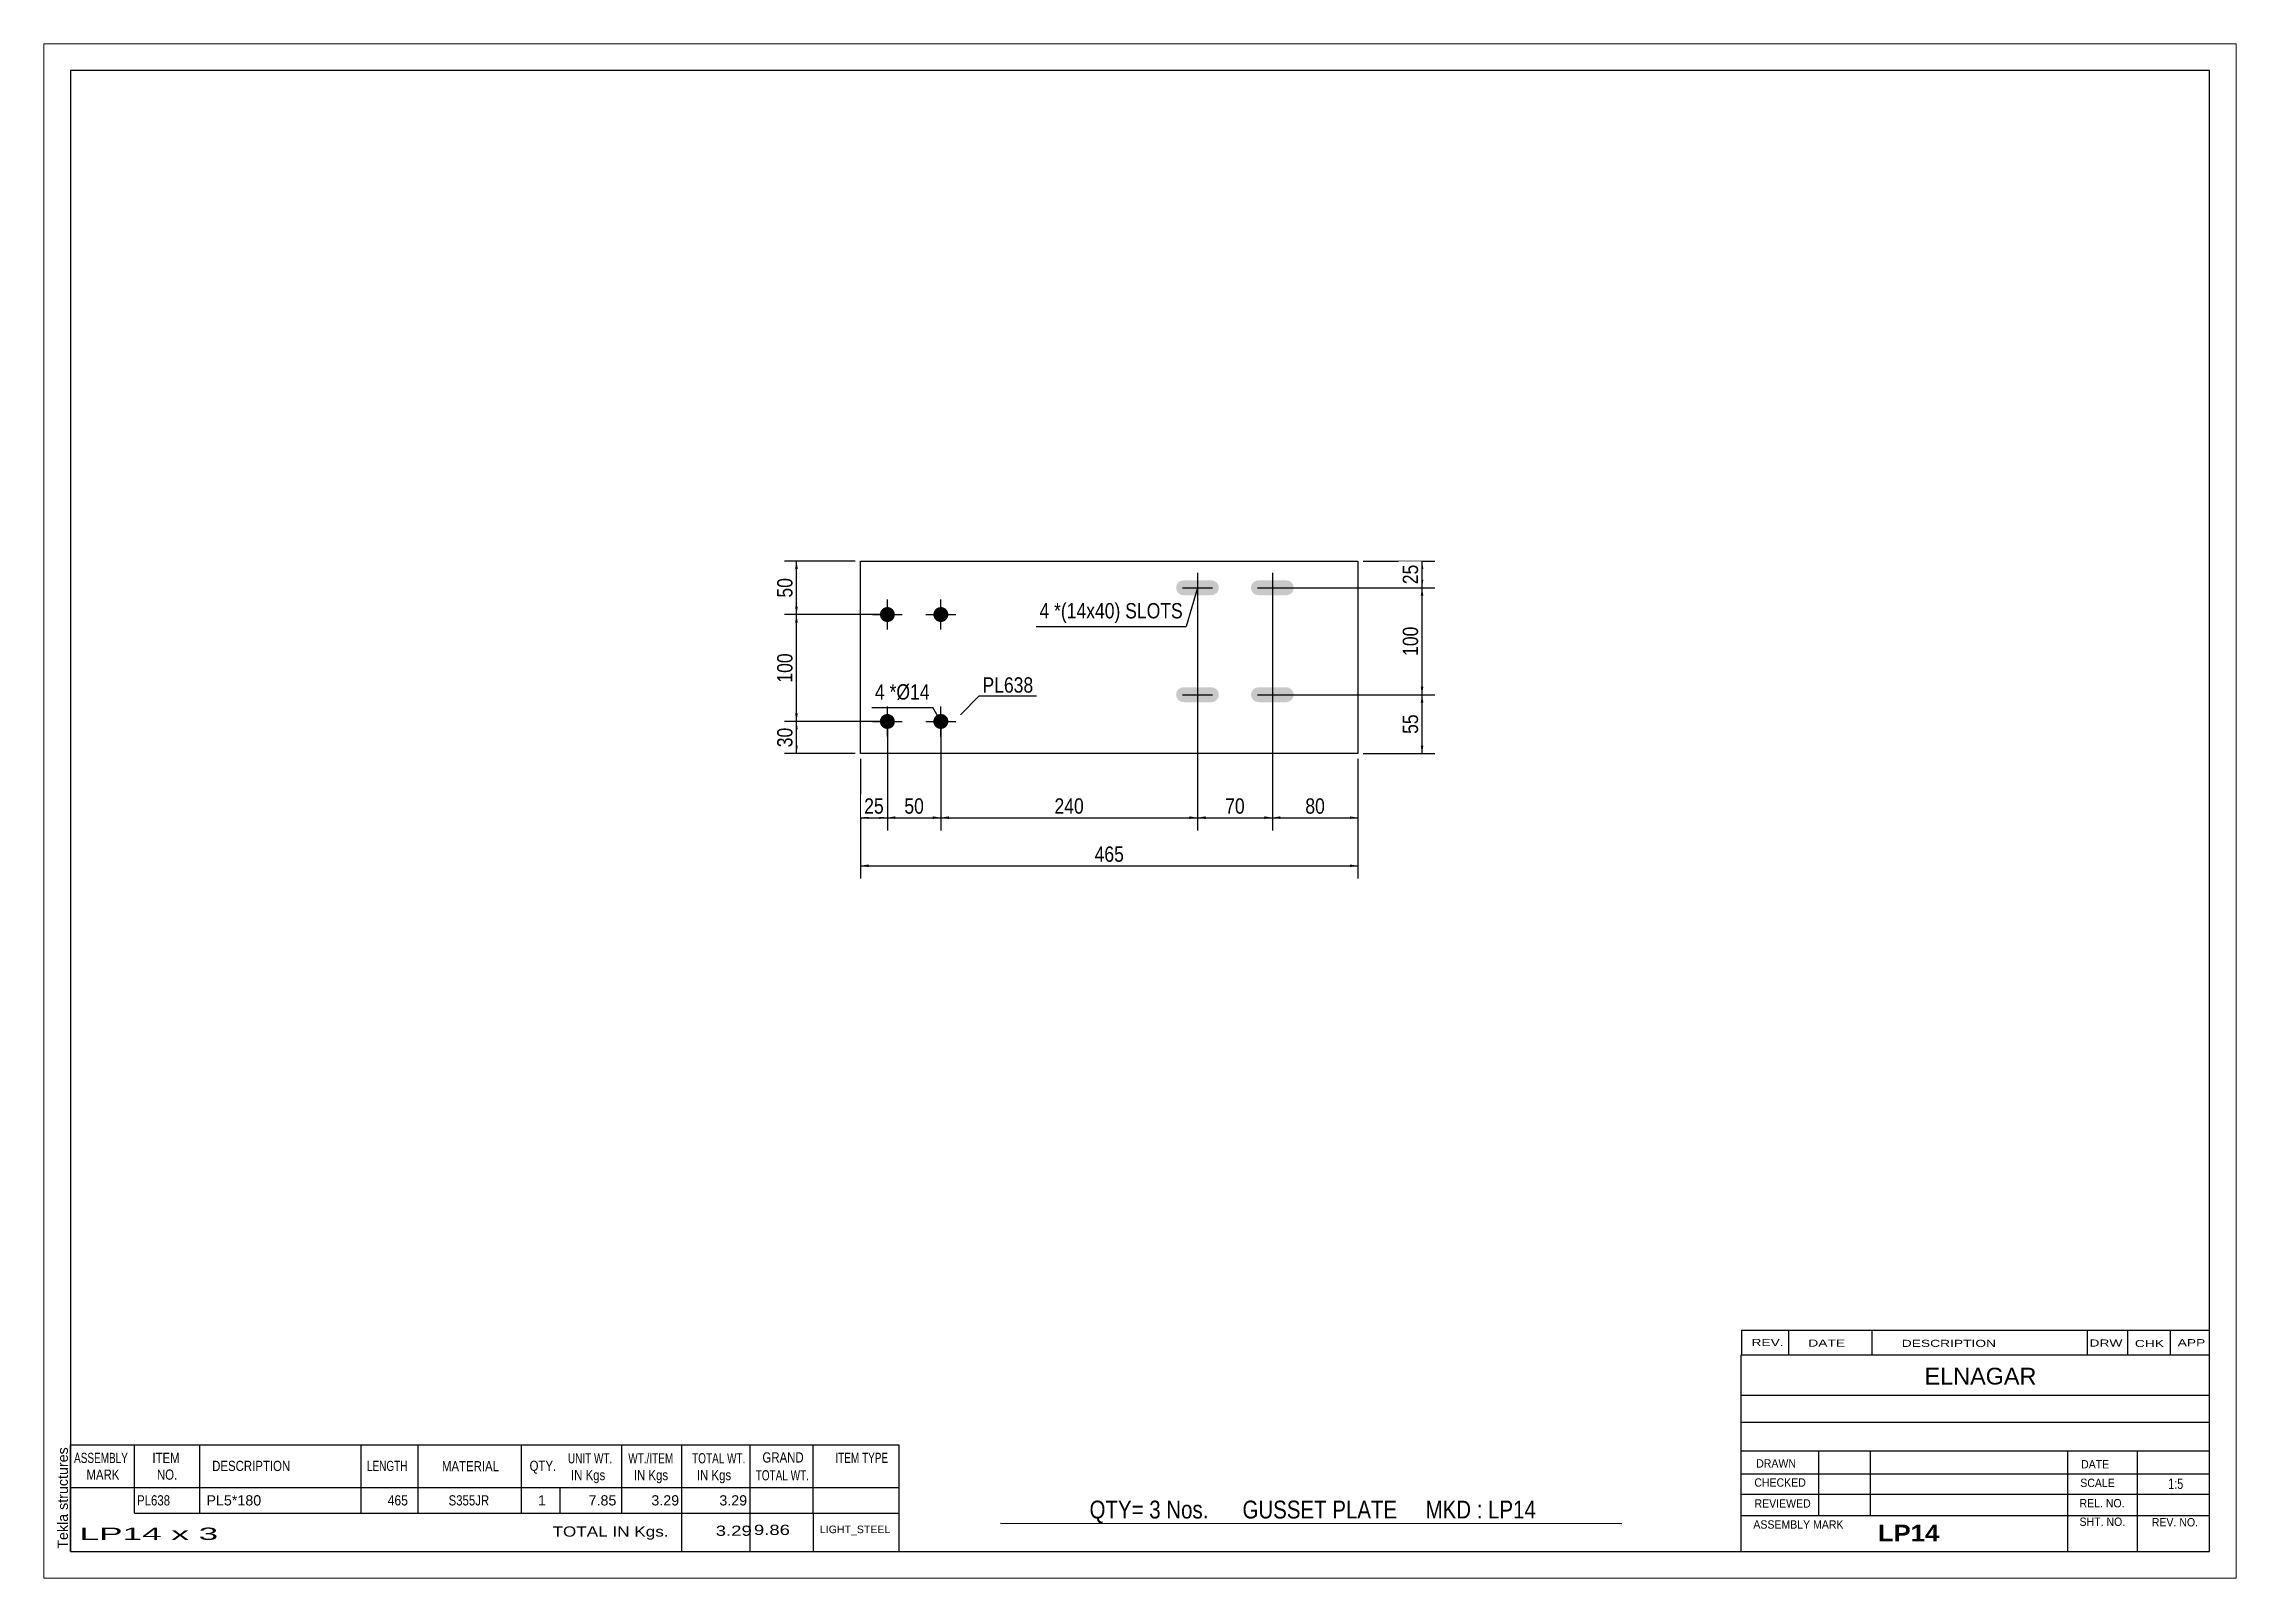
# Paper-space layout 'Layout1' of a CAD drawing. Header units: millimetres. Extents: x 0 to 410, y 0 to 287.
# The model-space entities are those that its viewports show. They can reach past a viewport. Long polylines and large blocks are cut down to what shows.
import ezdxf

# ---------------------------------------------------------------- set-up
doc = ezdxf.new("R2010")
doc.units = ezdxf.units.MM
doc.layers.add('Viewport layer', color=7, linetype='Continuous', plot=False)
doc.styles.add('Arial', font='ARIAL.TTF', dxfattribs={"height": 0.2})
doc.styles.add('Arial Bold', font='ARIALBD.TTF', dxfattribs={"height": 0.2})
doc.styles.add('Arial Narrow', font='ARIALN.TTF', dxfattribs={"height": 0.2})

# ---------------------------------------------------------------- blocks, each defined once
blk = doc.blocks.new('Unknown-629277893-1438')
at = {"color": 5, "linetype": 'Continuous'}
for p, q in [((252.25, 109.75), (-147.75, 109.75)), ((-147.75, 109.75), (-147.75, -167.25)), ((252.25, -167.25), (252.25, 109.75)), ((-147.75, -167.25), (252.25, -167.25))]:
    blk.add_line(p, q, dxfattribs=at)
at = {"color": 174, "linetype": 'Continuous', "style": 'Arial'}
blk.add_text('Tekla structures', height=1.9102, rotation=90, dxfattribs=at).set_placement((-148.25, -166.75))
blk = doc.blocks.new('Part-629277893-1217 - 1214')
at = {"color": 2, "linetype": 'Continuous'}
for p, q in [((0, -18), (0, 18)), ((0, 18), (93, 18)), ((93, 18), (93, -18)), ((93, -18), (0, -18))]:
    blk.add_line(p, q, dxfattribs=at)
blk = doc.blocks.new('Bolt-629277893-1218 - 1214')
at = {"linetype": 'Continuous'}
for points in [[(59.41, 12.01), (59.87, 11.71), (60.4, 11.6), (65.6, 11.6), (66.14, 11.71), (66.59, 12.01), (66.9, 12.46), (67, 13), (66.9, 13.54), (66.59, 13.99), (66.14, 14.29), (65.6, 14.4), (60.4, 14.4), (59.87, 14.29), (59.41, 13.99), (59.11, 13.54), (59, 13), (59.11, 12.46)], [(73.41, 12.01), (73.87, 11.71), (74.4, 11.6), (79.6, 11.6), (80.14, 11.71), (80.59, 12.01), (80.9, 12.46), (81, 13), (80.9, 13.54), (80.59, 13.99), (80.14, 14.29), (79.6, 14.4), (74.4, 14.4), (73.87, 14.29), (73.41, 13.99), (73.11, 13.54), (73, 13), (73.11, 12.46)], [(59.41, -7.99), (59.87, -8.29), (60.4, -8.4), (65.6, -8.4), (66.14, -8.29), (66.59, -7.99), (66.9, -7.54), (67, -7), (66.9, -6.46), (66.59, -6.01), (66.14, -5.71), (65.6, -5.6), (60.4, -5.6), (59.87, -5.71), (59.41, -6.01), (59.11, -6.46), (59, -7), (59.11, -7.54)], [(73.41, -7.99), (73.87, -8.29), (74.4, -8.4), (79.6, -8.4), (80.14, -8.29), (80.59, -7.99), (80.9, -7.54), (81, -7), (80.9, -6.46), (80.59, -6.01), (80.14, -5.71), (79.6, -5.6), (74.4, -5.6), (73.87, -5.71), (73.41, -6.01), (73.11, -6.46), (73, -7), (73.11, -7.54)]]:
    blk.add_hatch(color=3, dxfattribs=at).paths.add_polyline_path(points)
at = {"color": 3, "linetype": 'Continuous'}
for p, q in [((60.2, 13), (65.8, 13)), ((63, 15.8), (63, 10.2)), ((74.2, 13), (79.8, 13)), ((77, 15.8), (77, 10.2)), ((60.2, -7), (65.8, -7)), ((63, -4.2), (63, -9.8)), ((74.2, -7), (79.8, -7)), ((77, -4.2), (77, -9.8))]:
    blk.add_line(p, q, dxfattribs=at)
blk = doc.blocks.new('Bolt-629277893-1219 - 1214')
at = {"linetype": 'Continuous'}
for points in [[(5.18, 9.39), (5.47, 9.32), (5.73, 9.19), (5.96, 9.02), (6.16, 8.79), (6.3, 8.54), (6.38, 8.26), (6.4, 7.97), (6.37, 7.68), (6.27, 7.4), (6.12, 7.15), (5.92, 6.94), (5.68, 6.77), (5.41, 6.66), (5.12, 6.6), (4.83, 6.61), (4.54, 6.68), (4.28, 6.8), (4.04, 6.98), (3.85, 7.2), (3.71, 7.46), (3.63, 7.74), (3.6, 8.03), (3.64, 8.32), (3.74, 8.6), (3.89, 8.85), (4.09, 9.06), (4.33, 9.23), (4.6, 9.34), (4.89, 9.39)], [(15.18, 9.39), (15.47, 9.32), (15.73, 9.19), (15.96, 9.02), (16.16, 8.79), (16.3, 8.54), (16.38, 8.26), (16.4, 7.97), (16.37, 7.68), (16.27, 7.4), (16.12, 7.15), (15.92, 6.94), (15.68, 6.77), (15.41, 6.66), (15.12, 6.6), (14.83, 6.61), (14.54, 6.68), (14.28, 6.8), (14.04, 6.98), (13.85, 7.2), (13.71, 7.46), (13.63, 7.74), (13.6, 8.03), (13.64, 8.32), (13.74, 8.6), (13.89, 8.85), (14.09, 9.06), (14.33, 9.23), (14.6, 9.34), (14.89, 9.39)], [(5.18, -10.61), (5.47, -10.68), (5.73, -10.81), (5.96, -10.98), (6.16, -11.21), (6.3, -11.46), (6.38, -11.74), (6.4, -12.03), (6.37, -12.32), (6.27, -12.6), (6.12, -12.85), (5.92, -13.06), (5.68, -13.23), (5.41, -13.34), (5.12, -13.4), (4.83, -13.39), (4.54, -13.32), (4.28, -13.2), (4.04, -13.02), (3.85, -12.8), (3.71, -12.54), (3.63, -12.26), (3.6, -11.97), (3.64, -11.68), (3.74, -11.4), (3.89, -11.15), (4.09, -10.94), (4.33, -10.77), (4.6, -10.66), (4.89, -10.61)], [(15.18, -10.61), (15.47, -10.68), (15.73, -10.81), (15.96, -10.98), (16.16, -11.21), (16.3, -11.46), (16.38, -11.74), (16.4, -12.03), (16.37, -12.32), (16.27, -12.6), (16.12, -12.85), (15.92, -13.06), (15.68, -13.23), (15.41, -13.34), (15.12, -13.4), (14.83, -13.39), (14.54, -13.32), (14.28, -13.2), (14.04, -13.02), (13.85, -12.8), (13.71, -12.54), (13.63, -12.26), (13.6, -11.97), (13.64, -11.68), (13.74, -11.4), (13.89, -11.15), (14.09, -10.94), (14.33, -10.77), (14.6, -10.66), (14.89, -10.61)]]:
    blk.add_hatch(color=3, dxfattribs=at).paths.add_polyline_path(points)
at = {"color": 3, "linetype": 'Continuous'}
for p, q in [((5, 5.2), (5, 10.8)), ((15, 5.2), (15, 10.8)), ((2.2, 8), (7.8, 8)), ((12.2, 8), (17.8, 8)), ((2.2, -12), (7.8, -12)), ((5, -14.8), (5, -9.2)), ((12.2, -12), (17.8, -12)), ((15, -14.8), (15, -9.2))]:
    blk.add_line(p, q, dxfattribs=at)
blk = doc.blocks.new('StraightDimension-629277893-1458 - 1214')
at = {"linetype": 'Continuous'}
for points in [[(64.5, -30.25), (63, -30), (64.5, -29.75)], [(75.5, -29.75), (77, -30), (75.5, -30.25)]]:
    blk.add_hatch(color=7, dxfattribs=at).paths.add_polyline_path(points)
at = {"color": 7, "linetype": 'Continuous'}
for p, q in [((63, 12), (63, -32.4)), ((77, 12), (77, -32.4)), ((63, -30), (77, -30))]:
    blk.add_line(p, q, dxfattribs=at)
at = {"color": 0}
blk.add_wipeout([(72.43, -29.85), (72.43, -25.65), (67.58, -25.65), (67.58, -29.85)], dxfattribs=at)
at = {"color": 3, "style": 'Arial Narrow'}
blk.add_text('70', height=2.863, dxfattribs=at).set_placement((68.18, -29.25))
blk = doc.blocks.new('StraightDimension-629277893-1243 - 1214')
at = {"linetype": 'Continuous'}
for points in [[(1.5, -39.25), (0, -39), (1.5, -38.75)], [(91.5, -38.75), (93, -39), (91.5, -39.25)]]:
    blk.add_hatch(color=7, dxfattribs=at).paths.add_polyline_path(points)
at = {"color": 7, "linetype": 'Continuous'}
for p, q in [((0, -19), (0, -41.4)), ((93, -19), (93, -41.4)), ((0, -39), (93, -39))]:
    blk.add_line(p, q, dxfattribs=at)
at = {"color": 0}
blk.add_wipeout([(49.84, -38.85), (49.84, -34.65), (43.16, -34.65), (43.16, -38.85)], dxfattribs=at)
at = {"color": 3, "style": 'Arial Narrow'}
blk.add_text('465', height=2.863, dxfattribs=at).set_placement((43.76, -38.25))
blk = doc.blocks.new('StraightDimension-629277893-1257 - 1214')
at = {"linetype": 'Continuous'}
for points in [[(-12.25, 16.5), (-12, 18), (-11.75, 16.5)], [(-11.75, 9.5), (-12, 8), (-12.25, 9.5)]]:
    blk.add_hatch(color=7, dxfattribs=at).paths.add_polyline_path(points)
at = {"color": 7, "linetype": 'Continuous'}
for p, q in [((-1, 18), (-14.25, 18)), ((-12, 8), (-12, 18)), ((4, 8), (-14.25, 8))]:
    blk.add_line(p, q, dxfattribs=at)
at = {"color": 0}
blk.add_wipeout([(-12.15, 15.43), (-16.35, 15.43), (-16.35, 10.57), (-12.15, 10.57)], dxfattribs=at)
at = {"color": 3, "style": 'Arial Narrow'}
blk.add_text('50', height=2.863, rotation=90.0002, dxfattribs=at).set_placement((-12.75, 11.17))
blk = doc.blocks.new('StraightDimension-629277893-1457 - 1214')
at = {"linetype": 'Continuous'}
for points in [[(78.5, -30.25), (77, -30), (78.5, -29.75)], [(91.5, -29.75), (93, -30), (91.5, -30.25)]]:
    blk.add_hatch(color=7, dxfattribs=at).paths.add_polyline_path(points)
at = {"color": 7, "linetype": 'Continuous'}
for p, q in [((77, 12), (77, -32.4)), ((93, -19), (93, -32.4)), ((77, -30), (93, -30))]:
    blk.add_line(p, q, dxfattribs=at)
at = {"color": 0}
blk.add_wipeout([(87.43, -29.85), (87.43, -25.65), (82.57, -25.65), (82.57, -29.85)], dxfattribs=at)
at = {"color": 3, "style": 'Arial Narrow'}
blk.add_text('80', height=2.863, dxfattribs=at).set_placement((83.17, -29.25))
blk = doc.blocks.new('StraightDimension-629277893-1258 - 1214')
at = {"linetype": 'Continuous'}
for points in [[(-12.25, 6.5), (-12, 8), (-11.75, 6.5)], [(-11.75, -10.5), (-12, -12), (-12.25, -10.5)]]:
    blk.add_hatch(color=7, dxfattribs=at).paths.add_polyline_path(points)
at = {"color": 7, "linetype": 'Continuous'}
for p, q in [((4, 8), (-14.25, 8)), ((-12, -12), (-12, 8)), ((4, -12), (-14.25, -12))]:
    blk.add_line(p, q, dxfattribs=at)
at = {"color": 0}
blk.add_wipeout([(-12.15, 1.34), (-16.35, 1.34), (-16.35, -5.34), (-12.15, -5.34)], dxfattribs=at)
at = {"color": 3, "style": 'Arial Narrow'}
blk.add_text('100', height=2.863, rotation=90.0002, dxfattribs=at).set_placement((-12.75, -4.74))
blk = doc.blocks.new('StraightDimension-629277893-1259 - 1214')
at = {"linetype": 'Continuous'}
for points in [[(-12.25, -13.5), (-12, -12), (-11.75, -13.5)], [(-11.75, -16.5), (-12, -18), (-12.25, -16.5)]]:
    blk.add_hatch(color=7, dxfattribs=at).paths.add_polyline_path(points)
at = {"color": 7, "linetype": 'Continuous'}
for p, q in [((4, -12), (-14.25, -12)), ((-12, -18), (-12, -12)), ((-1, -18), (-14.25, -18))]:
    blk.add_line(p, q, dxfattribs=at)
at = {"color": 0}
blk.add_wipeout([(-12.15, -12.57), (-16.35, -12.57), (-16.35, -17.43), (-12.15, -17.43)], dxfattribs=at)
at = {"color": 3, "style": 'Arial Narrow'}
blk.add_text('30', height=2.863, rotation=90.0002, dxfattribs=at).set_placement((-12.75, -16.83))
blk = doc.blocks.new('StraightDimension-629277893-1459 - 1214')
at = {"linetype": 'Continuous'}
for points in [[(16.5, -30.25), (15, -30), (16.5, -29.75)], [(61.5, -29.75), (63, -30), (61.5, -30.25)]]:
    blk.add_hatch(color=7, dxfattribs=at).paths.add_polyline_path(points)
at = {"color": 7, "linetype": 'Continuous'}
for p, q in [((63, 12), (63, -32.4)), ((15, -13), (15, -32.4)), ((15, -30), (63, -30))]:
    blk.add_line(p, q, dxfattribs=at)
at = {"color": 0}
blk.add_wipeout([(42.35, -29.85), (42.35, -25.65), (35.66, -25.65), (35.66, -29.85)], dxfattribs=at)
at = {"color": 3, "style": 'Arial Narrow'}
blk.add_text('240', height=2.863, dxfattribs=at).set_placement((36.26, -29.25))
blk = doc.blocks.new('StraightDimension-629277893-1460 - 1214')
at = {"linetype": 'Continuous'}
for points in [[(6.5, -30.25), (5, -30), (6.5, -29.75)], [(13.5, -29.75), (15, -30), (13.5, -30.25)]]:
    blk.add_hatch(color=7, dxfattribs=at).paths.add_polyline_path(points)
at = {"color": 7, "linetype": 'Continuous'}
for p, q in [((5, -13), (5, -32.4)), ((15, -13), (15, -32.4)), ((5, -30), (15, -30))]:
    blk.add_line(p, q, dxfattribs=at)
at = {"color": 0}
blk.add_wipeout([(12.43, -29.85), (12.43, -25.65), (7.58, -25.65), (7.58, -29.85)], dxfattribs=at)
at = {"color": 3, "style": 'Arial Narrow'}
blk.add_text('50', height=2.863, dxfattribs=at).set_placement((8.18, -29.25))
blk = doc.blocks.new('StraightDimension-629277893-1461 - 1214')
at = {"linetype": 'Continuous'}
for points in [[(1.5, -30.25), (0, -30), (1.5, -29.75)], [(3.5, -29.75), (5, -30), (3.5, -30.25)]]:
    blk.add_hatch(color=7, dxfattribs=at).paths.add_polyline_path(points)
at = {"color": 7, "linetype": 'Continuous'}
for p, q in [((5, -13), (5, -32.4)), ((0, -19), (0, -32.4)), ((0, -30), (5, -30))]:
    blk.add_line(p, q, dxfattribs=at)
at = {"color": 0}
blk.add_wipeout([(4.93, -29.85), (4.93, -25.65), (0.07, -25.65), (0.07, -29.85)], dxfattribs=at)
at = {"color": 3, "style": 'Arial Narrow'}
blk.add_text('25', height=2.863, dxfattribs=at).set_placement((0.67, -29.25))
blk = doc.blocks.new('StraightDimension-629277893-1494 - 1214')
at = {"linetype": 'Continuous'}
for points in [[(104.75, 16.5), (105, 18), (105.25, 16.5)], [(105.25, 14.5), (105, 13), (104.75, 14.5)]]:
    blk.add_hatch(color=7, dxfattribs=at).paths.add_polyline_path(points)
at = {"color": 7, "linetype": 'Continuous'}
for p, q in [((94, 18), (107.4, 18)), ((105, 13), (105, 18)), ((78, 13), (107.4, 13))]:
    blk.add_line(p, q, dxfattribs=at)
at = {"color": 0}
blk.add_wipeout([(104.85, 17.93), (100.65, 17.93), (100.65, 13.07), (104.85, 13.07)], dxfattribs=at)
at = {"color": 3, "style": 'Arial Narrow'}
blk.add_text('25', height=2.863, rotation=90.0002, dxfattribs=at).set_placement((104.25, 13.67))
blk = doc.blocks.new('StraightDimension-629277893-1495 - 1214')
at = {"linetype": 'Continuous'}
for points in [[(104.75, 11.5), (105, 13), (105.25, 11.5)], [(105.25, -5.5), (105, -7), (104.75, -5.5)]]:
    blk.add_hatch(color=7, dxfattribs=at).paths.add_polyline_path(points)
at = {"color": 7, "linetype": 'Continuous'}
for p, q in [((78, 13), (107.4, 13)), ((105, -7), (105, 13)), ((78, -7), (107.4, -7))]:
    blk.add_line(p, q, dxfattribs=at)
at = {"color": 0}
blk.add_wipeout([(104.85, 6.34), (100.65, 6.34), (100.65, -0.34), (104.85, -0.34)], dxfattribs=at)
at = {"color": 3, "style": 'Arial Narrow'}
blk.add_text('100', height=2.863, rotation=90.0002, dxfattribs=at).set_placement((104.25, 0.26))
blk = doc.blocks.new('StraightDimension-629277893-1496 - 1214')
at = {"linetype": 'Continuous'}
for points in [[(104.75, -8.5), (105, -7), (105.25, -8.5)], [(105.25, -16.5), (105, -18), (104.75, -16.5)]]:
    blk.add_hatch(color=7, dxfattribs=at).paths.add_polyline_path(points)
at = {"color": 7, "linetype": 'Continuous'}
for p, q in [((78, -7), (107.4, -7)), ((105, -18), (105, -7)), ((94, -18), (107.4, -18))]:
    blk.add_line(p, q, dxfattribs=at)
at = {"color": 0}
blk.add_wipeout([(104.85, -10.07), (100.65, -10.07), (100.65, -14.93), (104.85, -14.93)], dxfattribs=at)
at = {"color": 3, "style": 'Arial Narrow'}
blk.add_text('55', height=2.863, rotation=90.0002, dxfattribs=at).set_placement((104.25, -14.33))
blk = doc.blocks.new('CBS_NAME_BLOG-629277893-1526')
at = {"color": 7, "linetype": 'Continuous'}
for p, q in [((164.66, -130.5), (252.18, -130.5)), ((164.66, -167.21), (164.66, -130.5)), ((164.66, -138.04), (252.18, -138.04)), ((164.73, -143.09), (252.25, -143.09)), ((164.66, -148.46), (252.18, -148.46)), ((179.18, -160.57), (179.18, -148.47)), ((188.87, -160.54), (188.87, -148.47)), ((225.78, -167.21), (225.78, -148.48)), ((238.83, -167.21), (238.83, -148.47)), ((164.67, -152.76), (252.25, -152.74)), ((164.66, -156.51), (252.18, -156.51)), ((164.66, -160.55), (252.18, -160.55)), ((164.66, -167.25), (252.25, -167.25))]:
    blk.add_line(p, q, dxfattribs=at)
at = {"color": 3, "linetype": 'Continuous', "style": 'Arial'}
blk.add_text('ELNAGAR', height=3.133, dxfattribs=at).set_placement((198.98, -136.03))
at = {"color": 3, "linetype": 'Continuous'}
for s, height, style, width, p in [('DRAWN', 1.566, 'Arial', 0.9, (167.49, -151.57)), ('DATE', 1.566, 'Arial', 0.9, (228.25, -151.73)), ('CHECKED', 1.566, 'Arial', 0.9, (167.14, -155.14)), ('SCALE', 1.566, 'Arial', 0.9, (228.1, -155.21)), ('1:5', 1.957, 'Arial Narrow', 0.9, (244.55, -155.57)), ('REVIEWED', 1.566, 'Arial', 0.9, (167.18, -159.06)), ('REL. NO.', 1.566, 'Arial', 0.9, (227.96, -159.01)), ('ASSEMBLY MARK', 1.5663, 'Arial', 0.9, (166.96, -162.99)), ('LP14', 3.131, 'Arial Bold', 1.1, (190.24, -165.39)), ('SHT. NO.', 1.566, 'Arial', 0.9, (227.96, -162.48)), ('REV. NO.', 1.566, 'Arial', 0.9, (241.48, -162.57))]:
    blk.add_text(s, height=height, dxfattribs=dict(at, style=style, width=width)).set_placement(p)
blk = doc.blocks.new('CBS_BOM-629277893-1524')
at = {"color": 7, "linetype": 'Continuous'}
for p, q in [((-147.78, -155.28), (-147.78, -147.28)), ((-147.78, -147.28), (7.14, -147.28)), ((-135.78, -155.28), (-135.78, -147.28)), ((-123.59, -155.28), (-123.59, -147.28)), ((-93.43, -155.28), (-93.43, -147.28)), ((-82.75, -155.28), (-82.75, -147.28)), ((-63.43, -155.28), (-63.43, -147.28)), ((-44.63, -155.28), (-44.63, -147.28)), ((-33.42, -155.28), (-33.42, -147.28)), ((-20.63, -155.28), (-20.63, -147.28)), ((-8.88, -155.28), (-8.88, -147.28)), ((7.14, -147.29), (7.14, -155.27)), ((-147.78, -155.28), (7.14, -155.28)), ((-147.78, -160.08), (-147.78, -155.28)), ((-135.78, -160.08), (-135.78, -155.28)), ((-123.59, -160.08), (-123.59, -155.28)), ((-93.43, -160.08), (-93.43, -155.28)), ((-82.75, -160.08), (-82.75, -155.28)), ((-63.43, -160.08), (-63.43, -155.28)), ((-56.17, -160.08), (-56.17, -155.28)), ((-44.63, -160.08), (-44.63, -155.28)), ((-33.42, -160.08), (-33.42, -155.28)), ((-20.63, -160.08), (-20.63, -155.28)), ((-8.86, -160.08), (-8.86, -155.28)), ((7.14, -155.29), (7.14, -160.08)), ((-147.78, -167.28), (-147.78, -160.1)), ((-135.78, -160.08), (7.14, -160.08)), ((-33.42, -167.28), (-33.42, -160.1)), ((-20.63, -167.28), (-20.63, -160.1)), ((-8.82, -167.28), (-8.82, -160.1)), ((7.14, -160.08), (7.14, -167.28)), ((-147.78, -167.28), (7.14, -167.28))]:
    blk.add_line(p, q, dxfattribs=at)
at = {"color": 3, "linetype": 'Continuous', "style": 'Arial'}
for s, height, width, p in [('ASSEMBLY', 1.91, 0.7, (-147.1, -150.71)), ('ITEM', 1.91, 0.8, (-132.45, -150.71)), ('DESCRIPTION', 1.9102, 0.8, (-121.27, -152.21)), ('LENGTH', 1.91, 0.7, (-92.32, -152.21)), ('MATERIAL', 1.91, 0.8, (-78.3, -152.26)), ('QTY.', 1.91, 0.8, (-61.91, -152.18)), ('UNIT WT.', 1.91, 0.7, (-54.74, -150.78)), ('WT./ITEM', 1.91, 0.7, (-43.45, -150.78)), ('TOTAL WT.', 1.91, 0.7, (-31.51, -150.78)), ('GRAND', 1.91, 0.8, (-18.36, -150.62)), ('ITEM TYPE', 1.91, 0.7, (-4.72, -150.7)), ('MARK', 1.91, 0.8, (-144.78, -153.84)), ('NO.', 1.91, 0.8, (-131.6, -153.84)), ('IN Kgs', 1.91, 0.8, (-54.16, -153.92)), ('IN Kgs', 1.91, 0.8, (-42.41, -153.92)), ('IN Kgs', 1.91, 0.8, (-30.62, -153.92)), ('TOTAL WT.', 1.91, 0.7, (-19.62, -153.96))]:
    blk.add_text(s, height=height, dxfattribs=dict(at, width=width)).set_placement(p)
at = {"color": 7, "linetype": 'Continuous', "style": 'Arial'}
for s, width, p in [('PL638', 0.8, (-135.32, -158.65)), ('465', 0.85, (-88.45, -158.65)), ('S355JR', 0.8, (-77.06, -158.65))]:
    blk.add_text(s, height=1.91, dxfattribs=dict(at, width=width)).set_placement(p)
for s, p in [('PL5*180', (-122.34, -158.65)), ('1', (-60.34, -158.65)), ('7.85', (-50.87, -158.65)), ('3.29', (-39.13, -158.65)), ('3.29', (-26.42, -158.65))]:
    blk.add_text(s, height=1.91, dxfattribs=at).set_placement(p)
at = {"color": 6, "linetype": 'Continuous', "style": 'Arial'}
for s, height, width, p in [('LP14 x 3', 2.292, 2.05, (-146.06, -165.09)), ('TOTAL IN Kgs.', 1.9102, 1.2, (-57.62, -164.48)), ('3.29', 1.91, 1.3, (-27.1, -164.33)), ('9.86', 1.91, 1.3, (-19.96, -164.17))]:
    blk.add_text(s, height=height, dxfattribs=dict(at, width=width)).set_placement(p)
blk.add_text('LIGHT_STEEL', height=1.4135, dxfattribs=at).set_placement((-7.61, -163.83))
blk = doc.blocks.new('CBS_CALLOFF-629277893-1525')
at = {"color": 7, "linetype": 'Continuous'}
blk.add_line((26.13, -161.98), (142.36, -162), dxfattribs=at)
at = {"color": 3, "linetype": 'Continuous', "style": 'Arial Narrow'}
blk.add_text('QTY= 3 Nos.      GUSSET PLATE     MKD : LP14', height=3.3405, dxfattribs=at).set_placement((42.81, -161.09))
blk = doc.blocks.new('CBS_REVISION-629277893-1527')
at = {"color": 7, "linetype": 'Continuous'}
for p, q in [((164.74, -125.87), (252.24, -125.87)), ((164.74, -125.87), (164.74, -130.5)), ((173.54, -125.87), (173.54, -130.5)), ((189.13, -125.87), (189.13, -130.44)), ((229.39, -125.87), (229.39, -130.5)), ((236.93, -125.87), (236.93, -130.5)), ((244.88, -125.87), (244.88, -130.5)), ((164.74, -130.5), (252.24, -130.5))]:
    blk.add_line(p, q, dxfattribs=at)
at = {"color": 7, "style": 'Arial Narrow', "width": 1.7}
for s, height, p in [('REV.', 1.326, (166.6, -128.82)), ('DATE', 1.326, (177.23, -128.94)), ('DESCRIPTION', 1.3257, (194.71, -128.99)), ('DRW', 1.326, (229.82, -128.93)), ('CHK', 1.326, (238.31, -129.02)), ('APP', 1.326, (246.31, -128.87))]:
    blk.add_text(s, height=height, dxfattribs=at).set_placement(p)
blk = doc.blocks.new('Mark-629277893-1273 - 1214')
at = {"color": 0}
blk.add_wipeout([(35.27, 7.28), (35.27, 10.28), (33.45, 10.28), (33.45, 7.28)], dxfattribs=at)
blk.add_wipeout([(35.27, 7.28), (35.27, 10.28), (33.45, 10.28), (33.45, 7.28)], dxfattribs=at)
blk.add_wipeout([(37.45, 7.28), (37.45, 10.28), (36.17, 10.28), (36.17, 7.28)], dxfattribs=at)
blk.add_wipeout([(37.45, 7.28), (37.45, 10.28), (36.17, 10.28), (36.17, 7.28)], dxfattribs=at)
at = {"color": 3, "style": 'Arial Narrow'}
blk.add_text('4', height=2.86, dxfattribs=at).set_placement((33.45, 7.28))
at = {"color": 0}
blk.add_wipeout([(60.28, 7.28), (60.28, 10.28), (37.45, 10.28), (37.45, 7.28)], dxfattribs=at)
blk.add_wipeout([(60.28, 7.28), (60.28, 10.28), (37.45, 10.28), (37.45, 7.28)], dxfattribs=at)
at = {"color": 7, "linetype": 'Continuous'}
for p in [(63, 13), (32.85, 5.78)]:
    blk.add_line(p, (60.88, 5.78), dxfattribs=at)
at = {"color": 3, "style": 'Arial Narrow'}
for s, height, p in [('*', 2.86, (36.17, 7.28)), ('(14x40) SLOTS', 2.8633, (37.45, 7.28))]:
    blk.add_text(s, height=height, dxfattribs=at).set_placement(p)
blk = doc.blocks.new('Mark-629277893-1274 - 1214')
at = {"color": 0}
blk.add_wipeout([(4.51, -7.9), (4.51, -4.9), (2.68, -4.9), (2.68, -7.9)], dxfattribs=at)
blk.add_wipeout([(4.51, -7.9), (4.51, -4.9), (2.68, -4.9), (2.68, -7.9)], dxfattribs=at)
blk.add_wipeout([(6.69, -7.9), (6.69, -4.9), (5.41, -4.9), (5.41, -7.9)], dxfattribs=at)
blk.add_wipeout([(6.69, -7.9), (6.69, -4.9), (5.41, -4.9), (5.41, -7.9)], dxfattribs=at)
at = {"color": 3, "style": 'Arial Narrow'}
blk.add_text('4', height=2.86, dxfattribs=at).set_placement((2.68, -7.9))
at = {"color": 0}
blk.add_wipeout([(12.9, -7.9), (12.9, -4.9), (6.69, -4.9), (6.69, -7.9)], dxfattribs=at)
blk.add_wipeout([(12.9, -7.9), (12.9, -4.9), (6.69, -4.9), (6.69, -7.9)], dxfattribs=at)
at = {"color": 7, "linetype": 'Continuous'}
for p in [(2.08, -9.4), (15, -12)]:
    blk.add_line(p, (13.5, -9.4), dxfattribs=at)
at = {"color": 3, "style": 'Arial Narrow'}
for s, height, p in [('*', 2.86, (5.41, -7.9)), ('Ø14', 2.863, (6.69, -7.9))]:
    blk.add_text(s, height=height, dxfattribs=at).set_placement(p)
blk = doc.blocks.new('Mark-629277893-1270 - 1214')
at = {"color": 0}
blk.add_wipeout([(32.3, -6.61), (32.3, -3.61), (22.79, -3.61), (22.79, -6.61)], dxfattribs=at)
blk.add_wipeout([(32.3, -6.61), (32.3, -3.61), (22.79, -3.61), (22.79, -6.61)], dxfattribs=at)
at = {"color": 7, "linetype": 'Continuous'}
for p, q in [((18.66, -10.74), (22.19, -7.21)), ((22.19, -7.21), (32.9, -7.21))]:
    blk.add_line(p, q, dxfattribs=at)
at = {"color": 3, "style": 'Arial Narrow'}
blk.add_text('PL638', height=2.863, dxfattribs=at).set_placement((22.79, -6.61))

msp = doc.modelspace()

# ---------------------------------------------------------------- block references
for name in ['Unknown-629277893-1438', 'Part-629277893-1217 - 1214', 'Bolt-629277893-1218 - 1214', 'Bolt-629277893-1219 - 1214', 'CBS_REVISION-629277893-1527', 'CBS_NAME_BLOG-629277893-1526', 'CBS_BOM-629277893-1524', 'CBS_CALLOFF-629277893-1525']:
    msp.add_blockref(name, (0, 0))

# ---------------------------------------------------------------- next in the draw order: block references
for name in ['StraightDimension-629277893-1257 - 1214', 'StraightDimension-629277893-1458 - 1214']:
    msp.add_blockref(name, (0, 0))

# ---------------------------------------------------------------- next in the draw order: block references
for name in ['StraightDimension-629277893-1258 - 1214', 'StraightDimension-629277893-1243 - 1214']:
    msp.add_blockref(name, (0, 0))

# ---------------------------------------------------------------- next in the draw order: block references
for name in ['StraightDimension-629277893-1459 - 1214', 'StraightDimension-629277893-1457 - 1214', 'StraightDimension-629277893-1259 - 1214']:
    msp.add_blockref(name, (0, 0))

# ---------------------------------------------------------------- next in the draw order: block references
for name in ['StraightDimension-629277893-1494 - 1214', 'Mark-629277893-1273 - 1214', 'Mark-629277893-1270 - 1214', 'StraightDimension-629277893-1460 - 1214']:
    msp.add_blockref(name, (0, 0))

# ---------------------------------------------------------------- next in the draw order: block references
for name in ['StraightDimension-629277893-1495 - 1214', 'StraightDimension-629277893-1461 - 1214']:
    msp.add_blockref(name, (0, 0))

# ---------------------------------------------------------------- next in the draw order: block references
for name in ['Mark-629277893-1274 - 1214', 'StraightDimension-629277893-1496 - 1214']:
    msp.add_blockref(name, (0, 0))

psp = doc.layouts.get("Layout1")

# ---------------------------------------------------------------- viewports
at = {"layer": 'Viewport layer', "view_target_point": (52.25, -28.75)}
psp.add_viewport(center=(205, 143.5), size=(410, 287), view_center_point=(0, 0), view_height=287, dxfattribs=at)

doc.saveas('drawing.dxf')
